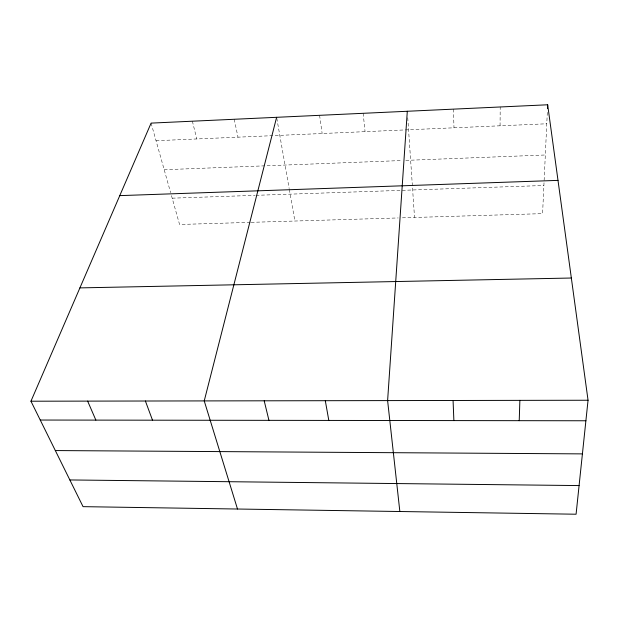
<?xml version="1.0" encoding="UTF-8"?>
<svg xmlns="http://www.w3.org/2000/svg" width="619" height="619" viewBox="0 0 619 619"><rect width="100%" height="100%" fill="white"/><g stroke="black" fill="none" stroke-linecap="round" stroke-linejoin="round"><path stroke-width="0.46" stroke-dasharray="3.1 2.32" d="M500.059 125.804L500.206 106.971M547.312 112.379L542.577 213.64L402.033 217.834M156.042 140.722L546.778 123.777M164.19 169.73L401.955 160.53M405.809 160.383L545.316 154.99M172.183 198.173L255.082 195.349M256.026 195.318L543.892 185.499M250.215 222.368L179.564 224.48L170.89 193.585M251.175 222.337L398.187 217.95M151.098 123.111L170.635 192.671M192.385 121.2L196.757 138.958M234.222 119.266L238.006 137.17M276.794 118.26L289.166 188.524M289.328 189.46L294.892 221.037M319.597 115.32L322.151 133.518M363.152 113.308L365.071 131.661M407.743 117.742L414.529 217.462M453.425 109.137L453.99 127.8"/><path stroke-width="0.93" d="M519.225 420.672L519.875 400.361M547.49 108.58L547.668 104.781L151.098 123.111L30.95 401.213L83.047 506.651L576.08 514.219L588.05 400.245L547.668 104.781M407.302 111.265L387.61 400.594L399.851 511.518M276.623 117.308L204.231 400.911L237.495 509.027M119.769 195.627L557.998 180.384M79.905 287.889L571.345 278.024M30.95 401.213L588.05 400.245M40.25 420.038L585.899 420.765M55.339 450.562L582.417 453.882M69.854 479.949L579.09 485.575M87.643 401.112L95.868 420.108M145.395 401.011L152.506 420.185M264.197 400.81L268.94 420.34M325.308 400.702L328.805 420.417M453.069 400.478L453.874 420.587"/></g></svg>
